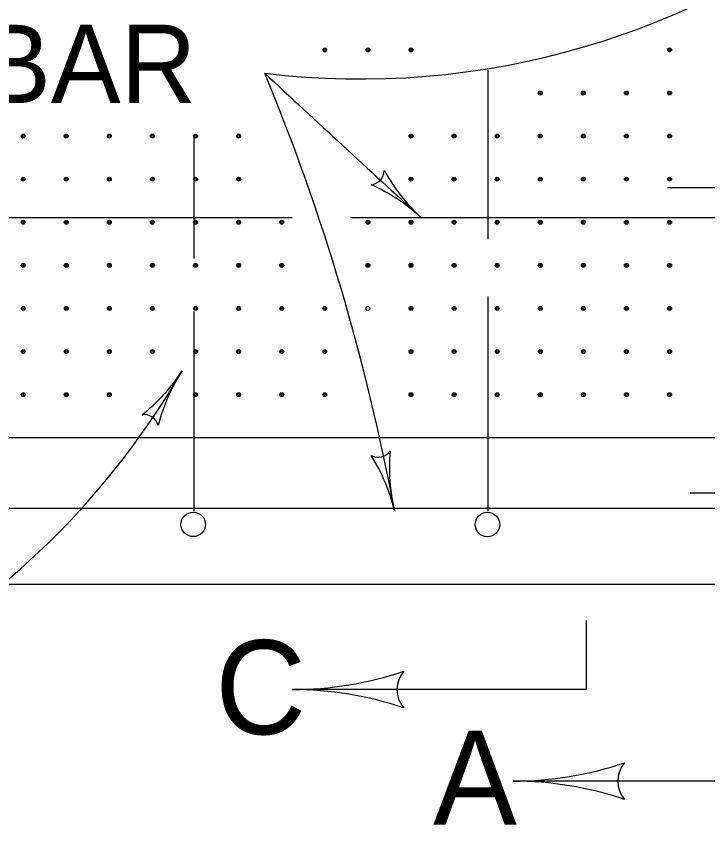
# Model space of a CAD drawing. Extents: x 1007 to 1035.5, y 1000.5 to 1021.5.
# Drawn here: x 1009.544 to 1011.31, y 1013.529 to 1015.593 of the extents above; entities that cross this region are included whole.
import ezdxf

# ---------------------------------------------------------------- set-up
doc = ezdxf.new("R2010")
doc.units = 0
for name, color, linetype in [('Level 1', 7, 'Continuous'), ('Level 2', 7, 'Continuous'), ('Level 4', 7, 'Continuous')]:
    doc.layers.add(name, color=color, linetype=linetype)

msp = doc.modelspace()

# ---------------------------------------------------------------- linework, layer by layer
at = {"layer": 'Level 1'}
for p, q in [((1014.624, 1014.5171), (1008.3742, 1014.5171)), ((1014.9978, 1014.1421), (1007.9992, 1014.1421)), ((1010.9992, 1014.0507), (1010.9992, 1013.8743)), ((1010.9992, 1013.8743), (1010.2492, 1013.8743)), ((1011.5628, 1013.6407), (1010.8128, 1013.6407))]:
    msp.add_line(p, q, dxfattribs=at)
for centre, radius, start, end in [((1010.4221, 1017.4716), 2.0388, 263.155, 309.216), ((1005.0332, 1013.3136), 5.5707, 10.5267, 22.5213), ((1072.4547, 1082.5188), 91.5251, 227.123372, 227.463022), ((1010.4468, 1015.2003), 0.0375, 276.0652, 358.1819), ((1010.4468, 1015.2003), 0.0375, 276.0652, 358.1819), ((1010.8957, 1015.4238), 0.4687, 208.6378, 227.2845), ((1010.8957, 1015.4238), 0.4687, 208.6378, 227.2845), ((1010.2598, 1014.7349), 0.4687, 47.2906, 65.9594), ((1010.2598, 1014.7349), 0.4687, 47.2906, 65.9594), ((1010.2598, 1014.7349), 0.4687, 47.2784, 47.2906), ((1010.2598, 1014.7349), 0.4687, 47.2784, 47.2906), ((1008.2, 1015.711), 2.0428, 271.3438, 329.9456), ((1009.5753, 1014.9436), 0.4688, 308.2887, 326.9354), ((1010.361, 1014.4322), 0.4688, 146.9415, 165.6103), ((1010.361, 1014.4322), 0.4688, 146.9293, 146.9415), ((1009.8709, 1014.5386), 0.0375, 15.7161, 97.8328), ((1010.4685, 1014.5047), 0.0375, 242.3, 324.4167), ((1010.9659, 1014.441), 0.4687, 174.8725, 193.5193), ((1010.0544, 1014.2217), 0.4687, 13.5254, 32.1942), ((1010.0544, 1014.2217), 0.4687, 13.5132, 13.5254), ((1010.2492, 1014.765), 0.8906, 270, 288.6688), ((1010.2492, 1014.765), 0.8906, 270, 288.6688), ((1010.5878, 1013.8742), 0.0713, 138.7746, 220.8913), ((1010.5878, 1013.8742), 0.0713, 138.7746, 220.8913), ((1010.2492, 1014.765), 0.8906, 269.9878, 270), ((1010.2492, 1014.765), 0.8906, 269.9878, 270), ((1010.2492, 1012.9837), 0.8906, 71.3472, 89.9939), ((1010.2492, 1012.9837), 0.8906, 71.3472, 89.9939), ((1010.8128, 1014.5313), 0.8906, 270, 288.6688), ((1011.1514, 1013.6406), 0.0713, 138.7746, 220.8913), ((1010.8128, 1014.5313), 0.8906, 269.9878, 270), ((1010.8128, 1012.75), 0.8906, 71.3472, 89.9939)]:
    msp.add_arc(centre, radius, start, end, dxfattribs=at)
at = {"layer": 'Level 2'}
for p, q in [((1010.7492, 1015.0237), (1010.7492, 1015.4546)), ((1009.9992, 1014.9749), (1009.9992, 1015.2829)), ((1014.7693, 1015.1548), (1011.2068, 1015.1548)), ((1009.0317, 1015.0796), (1010.2494, 1015.0796)), ((1010.3978, 1015.0796), (1011.9367, 1015.0796)), ((1010.7492, 1014.3296), (1010.7492, 1014.8773)), ((1009.9992, 1014.3296), (1009.9992, 1014.8394)), ((1012.4587, 1014.3758), (1011.2647, 1014.3758)), ((1008.3742, 1014.3373), (1011.9367, 1014.3373))]:
    msp.add_line(p, q, dxfattribs=at)
for centre in [(1009.9964, 1014.296), (1010.7475, 1014.2956)]:
    msp.add_circle(centre, 0.0313, dxfattribs=at)
at = {"layer": 'Level 4'}
for centre, radius in [((1010.3324, 1015.5071), 0.005), ((1010.3324, 1015.5071), 0.0025), ((1010.4424, 1015.5071), 0.005), ((1010.4424, 1015.5071), 0.0025), ((1010.5524, 1015.5071), 0.005), ((1010.5524, 1015.5071), 0.0025), ((1011.2124, 1015.5071), 0.005), ((1011.2124, 1015.5071), 0.0025), ((1010.8824, 1015.3971), 0.005), ((1010.9924, 1015.3971), 0.005), ((1011.1024, 1015.3971), 0.005), ((1011.2124, 1015.3971), 0.005), ((1010.8824, 1015.3971), 0.0025), ((1010.9924, 1015.3971), 0.0025), ((1011.1024, 1015.3971), 0.0025), ((1011.2124, 1015.3971), 0.0025), ((1009.5624, 1015.2871), 0.005), ((1009.5624, 1015.2871), 0.0025), ((1009.6724, 1015.2871), 0.005), ((1009.6724, 1015.2871), 0.0025), ((1009.7824, 1015.2871), 0.005), ((1009.7824, 1015.2871), 0.0025), ((1009.8924, 1015.2871), 0.005), ((1009.8924, 1015.2871), 0.0025), ((1010.0024, 1015.2871), 0.005), ((1010.0024, 1015.2871), 0.0025), ((1010.1124, 1015.2871), 0.005), ((1010.1124, 1015.2871), 0.0025), ((1010.5524, 1015.2871), 0.005), ((1010.5524, 1015.2871), 0.0025), ((1010.6624, 1015.2871), 0.005), ((1010.6624, 1015.2871), 0.0025), ((1010.7724, 1015.2871), 0.005), ((1010.7724, 1015.2871), 0.0025), ((1010.8824, 1015.2871), 0.005), ((1010.8824, 1015.2871), 0.0025), ((1010.9924, 1015.2871), 0.005), ((1010.9924, 1015.2871), 0.0025), ((1011.1024, 1015.2871), 0.005), ((1011.1024, 1015.2871), 0.0025), ((1011.2124, 1015.2871), 0.005), ((1011.2124, 1015.2871), 0.0025), ((1009.5624, 1015.1771), 0.005), ((1009.5624, 1015.1771), 0.0025), ((1009.6724, 1015.1771), 0.005), ((1009.6724, 1015.1771), 0.0025), ((1009.7824, 1015.1771), 0.005), ((1009.7824, 1015.1771), 0.0025), ((1009.8924, 1015.1771), 0.005), ((1009.8924, 1015.1771), 0.0025), ((1010.0024, 1015.1771), 0.005), ((1010.0024, 1015.1771), 0.0025), ((1010.1124, 1015.1771), 0.005), ((1010.1124, 1015.1771), 0.0025), ((1010.5524, 1015.1771), 0.005), ((1010.5524, 1015.1771), 0.0025), ((1010.6624, 1015.1771), 0.005), ((1010.6624, 1015.1771), 0.0025), ((1010.7724, 1015.1771), 0.005), ((1010.7724, 1015.1771), 0.0025), ((1010.8824, 1015.1771), 0.005), ((1010.8824, 1015.1771), 0.0025), ((1010.9924, 1015.1771), 0.005), ((1010.9924, 1015.1771), 0.0025), ((1011.1024, 1015.1771), 0.005), ((1011.1024, 1015.1771), 0.0025), ((1011.2124, 1015.1771), 0.005), ((1011.2124, 1015.1771), 0.0025), ((1009.5624, 1015.0671), 0.005), ((1009.6724, 1015.0671), 0.005), ((1009.7824, 1015.0671), 0.005), ((1009.8924, 1015.0671), 0.005), ((1010.0024, 1015.0671), 0.005), ((1010.1124, 1015.0671), 0.005), ((1010.2224, 1015.0671), 0.005), ((1010.4424, 1015.0671), 0.005), ((1010.5524, 1015.0671), 0.005), ((1010.6624, 1015.0671), 0.005), ((1010.7724, 1015.0671), 0.005), ((1010.8824, 1015.0671), 0.005), ((1010.9924, 1015.0671), 0.005), ((1011.1024, 1015.0671), 0.005), ((1011.2124, 1015.0671), 0.005), ((1009.5624, 1015.0671), 0.0025), ((1009.6724, 1015.0671), 0.0025), ((1009.7824, 1015.0671), 0.0025), ((1009.8924, 1015.0671), 0.0025), ((1010.0024, 1015.0671), 0.0025), ((1010.1124, 1015.0671), 0.0025), ((1010.2224, 1015.0671), 0.0025), ((1010.4424, 1015.0671), 0.0025), ((1010.5524, 1015.0671), 0.0025), ((1010.6624, 1015.0671), 0.0025), ((1010.7724, 1015.0671), 0.0025), ((1010.8824, 1015.0671), 0.0025), ((1010.9924, 1015.0671), 0.0025), ((1011.1024, 1015.0671), 0.0025), ((1011.2124, 1015.0671), 0.0025), ((1009.5624, 1014.9571), 0.005), ((1009.5624, 1014.9571), 0.0025), ((1009.6724, 1014.9571), 0.005), ((1009.6724, 1014.9571), 0.0025), ((1009.7824, 1014.9571), 0.005), ((1009.7824, 1014.9571), 0.0025), ((1009.8924, 1014.9571), 0.005), ((1009.8924, 1014.9571), 0.0025), ((1010.0024, 1014.9571), 0.005), ((1010.0024, 1014.9571), 0.0025), ((1010.1124, 1014.9571), 0.005), ((1010.1124, 1014.9571), 0.0025), ((1010.2224, 1014.9571), 0.005), ((1010.2224, 1014.9571), 0.0025), ((1010.4424, 1014.9571), 0.005), ((1010.4424, 1014.9571), 0.0025), ((1010.5524, 1014.9571), 0.005), ((1010.5524, 1014.9571), 0.0025), ((1010.6624, 1014.9571), 0.005), ((1010.6624, 1014.9571), 0.0025), ((1010.7724, 1014.9571), 0.005), ((1010.7724, 1014.9571), 0.0025), ((1010.8824, 1014.9571), 0.005), ((1010.8824, 1014.9571), 0.0025), ((1010.9924, 1014.9571), 0.005), ((1010.9924, 1014.9571), 0.0025), ((1011.1024, 1014.9571), 0.005), ((1011.1024, 1014.9571), 0.0025), ((1011.2124, 1014.9571), 0.005), ((1011.2124, 1014.9571), 0.0025), ((1009.5624, 1014.8471), 0.005), ((1009.5624, 1014.8471), 0.0025), ((1009.6724, 1014.8471), 0.005), ((1009.6724, 1014.8471), 0.0025), ((1009.7824, 1014.8471), 0.005), ((1009.7824, 1014.8471), 0.0025), ((1009.8924, 1014.8471), 0.005), ((1009.8924, 1014.8471), 0.0025), ((1010.0024, 1014.8471), 0.005), ((1010.0024, 1014.8471), 0.0025), ((1010.1124, 1014.8471), 0.005), ((1010.1124, 1014.8471), 0.0025), ((1010.2224, 1014.8471), 0.005), ((1010.2224, 1014.8471), 0.0025), ((1010.3324, 1014.8471), 0.005), ((1010.3324, 1014.8471), 0.0025), ((1010.4424, 1014.8471), 0.005), ((1010.5524, 1014.8471), 0.005), ((1010.5524, 1014.8471), 0.0025), ((1010.6624, 1014.8471), 0.005), ((1010.6624, 1014.8471), 0.0025), ((1010.7724, 1014.8471), 0.005), ((1010.7724, 1014.8471), 0.0025), ((1010.8824, 1014.8471), 0.005), ((1010.8824, 1014.8471), 0.0025), ((1010.9924, 1014.8471), 0.005), ((1010.9924, 1014.8471), 0.0025), ((1011.1024, 1014.8471), 0.005), ((1011.1024, 1014.8471), 0.0025), ((1011.2124, 1014.8471), 0.005), ((1011.2124, 1014.8471), 0.0025), ((1009.5624, 1014.7371), 0.005), ((1009.6724, 1014.7371), 0.005), ((1009.7824, 1014.7371), 0.005), ((1009.8924, 1014.7371), 0.005), ((1010.0024, 1014.7371), 0.005), ((1010.1124, 1014.7371), 0.005), ((1010.2224, 1014.7371), 0.005), ((1010.3324, 1014.7371), 0.005), ((1010.5524, 1014.7371), 0.005), ((1010.6624, 1014.7371), 0.005), ((1010.7724, 1014.7371), 0.005), ((1010.8824, 1014.7371), 0.005), ((1010.9924, 1014.7371), 0.005), ((1011.1024, 1014.7371), 0.005), ((1011.2124, 1014.7371), 0.005), ((1009.5624, 1014.7371), 0.0025), ((1009.6724, 1014.7371), 0.0025), ((1009.7824, 1014.7371), 0.0025), ((1009.8924, 1014.7371), 0.0025), ((1010.0024, 1014.7371), 0.0025), ((1010.1124, 1014.7371), 0.0025), ((1010.2224, 1014.7371), 0.0025), ((1010.3324, 1014.7371), 0.0025), ((1010.5524, 1014.7371), 0.0025), ((1010.6624, 1014.7371), 0.0025), ((1010.7724, 1014.7371), 0.0025), ((1010.8824, 1014.7371), 0.0025), ((1010.9924, 1014.7371), 0.0025), ((1011.1024, 1014.7371), 0.0025), ((1011.2124, 1014.7371), 0.0025), ((1009.5624, 1014.6271), 0.005), ((1009.5624, 1014.6271), 0.0025), ((1009.6724, 1014.6271), 0.005), ((1009.6724, 1014.6271), 0.0025), ((1009.7824, 1014.6271), 0.005), ((1009.7824, 1014.6271), 0.0025), ((1010.0024, 1014.6271), 0.005), ((1010.0024, 1014.6271), 0.0025), ((1010.1124, 1014.6271), 0.005), ((1010.1124, 1014.6271), 0.0025), ((1010.2224, 1014.6271), 0.005), ((1010.2224, 1014.6271), 0.0025), ((1010.3324, 1014.6271), 0.005), ((1010.3324, 1014.6271), 0.0025), ((1010.5524, 1014.6271), 0.005), ((1010.5524, 1014.6271), 0.0025), ((1010.6624, 1014.6271), 0.005), ((1010.6624, 1014.6271), 0.0025), ((1010.7724, 1014.6271), 0.005), ((1010.7724, 1014.6271), 0.0025), ((1010.8824, 1014.6271), 0.005), ((1010.8824, 1014.6271), 0.0025), ((1010.9924, 1014.6271), 0.005), ((1010.9924, 1014.6271), 0.0025), ((1011.1024, 1014.6271), 0.005), ((1011.1024, 1014.6271), 0.0025), ((1011.2124, 1014.6271), 0.005), ((1011.2124, 1014.6271), 0.0025)]:
    msp.add_circle(centre, radius, dxfattribs=at)

# ---------------------------------------------------------------- texts
at = {"layer": 'Level 1'}
for s, height, p in [('C BAR', 0.2, (1009.187, 1015.3712)), ('C', 0.24, (1010.0526, 1013.7603)), ('A', 0.24, (1010.6087, 1013.5291))]:
    msp.add_text(s, height=height, dxfattribs=at).set_placement(p)

doc.saveas('drawing.dxf')
